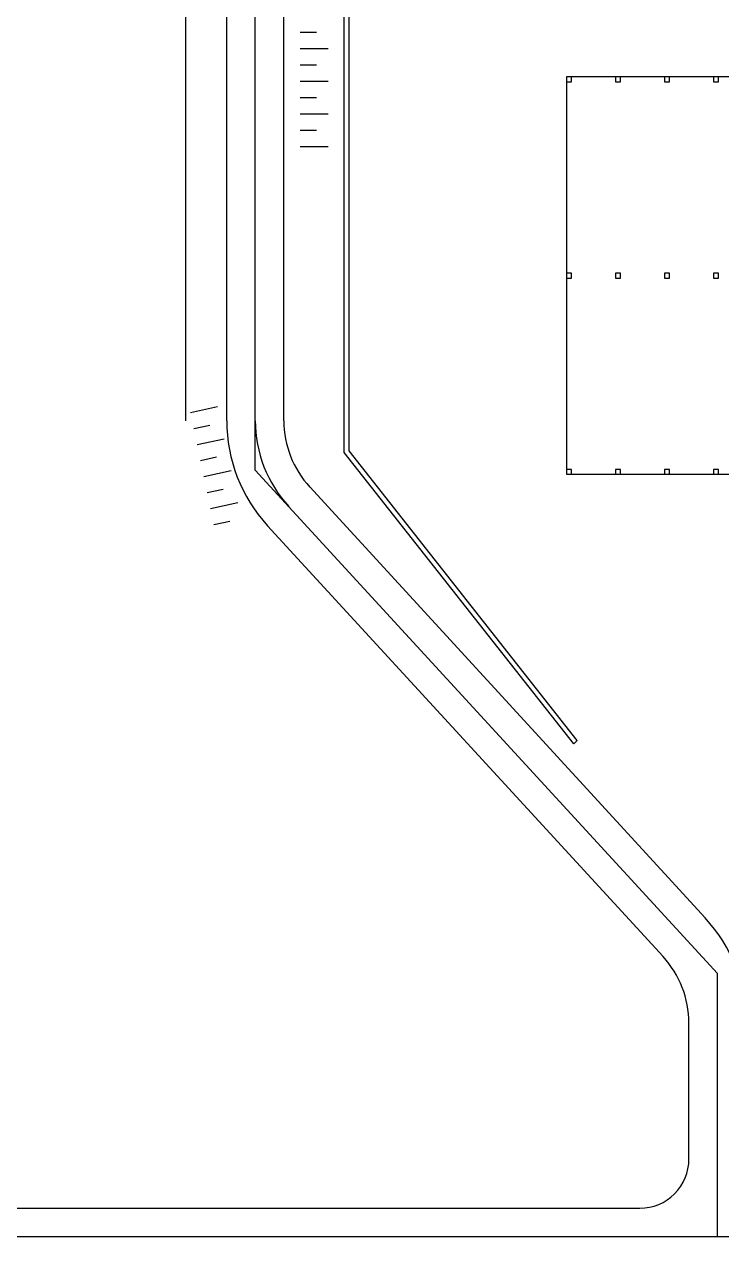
# Model space of a CAD drawing. Extents: x 532522 to 2902776, y -101917278 to 111238625.
# Drawn here: x 2901266.1 to 2901351.5, y 2549021.8 to 2549170.1 of the extents above; entities that cross this region are included whole.
import ezdxf

# ---------------------------------------------------------------- set-up
doc = ezdxf.new("R2010")
doc.units = 0
doc.header["$LTSCALE"] = 1000
doc.header["$MEASUREMENT"] = 0
doc.linetypes.add('DASHDOT', pattern=[1, 0.5, -0.25, 0, -0.25])
doc.layers.get('0').update_dxf_attribs({"linetype": 'CONTINUOUS'})
for name, color, linetype in [('1', 7, 'CONTINUOUS'), ('COLUMN', 7, 'CONTINUOUS'), ('WALL', 255, 'CONTINUOUS'), ('边坡', 3, 'CONTINUOUS'), ('道路', 5, 'CONTINUOUS')]:
    doc.layers.add(name, color=color, linetype=linetype)

# ---------------------------------------------------------------- blocks, each defined once
blk = doc.blocks.new('_FZH')
at = {"linetype": 'Continuous'}
for p, q in [((0.5, 0.5), (-0.5, 0.5)), ((-0.5, 0.5), (-0.5, -0.5)), ((0.5, -0.5), (0.5, 0.5)), ((-0.5, -0.5), (0.5, -0.5))]:
    blk.add_line(p, q, dxfattribs=at)

msp = doc.modelspace()

# ---------------------------------------------------------------- linework, layer by layer
at = {"layer": '1', "color": 6, "linetype": 'Continuous'}
for p, q in [((2901375.02, 2549163.7), (2901332.49, 2549163.7)), ((2901332.49, 2549163.7), (2901332.49, 2549139.1)), ((2901332.49, 2549139.1), (2901332.49, 2549115.1)), ((2901332.49, 2549115.1), (2901375.09, 2549115.1))]:
    msp.add_line(p, q, dxfattribs=at)
at = {"layer": 'WALL'}
for p, q in [((2901305.28, 2549117.77), (2901305.28, 2549180.8)), ((2901305.88, 2549117.98), (2901305.88, 2549180.2)), ((2901333.36, 2549082.12), (2901305.28, 2549117.77)), ((2901333.8, 2549082.53), (2901305.88, 2549117.98)), ((2901333.8, 2549082.53), (2901333.36, 2549082.12))]:
    msp.add_line(p, q, dxfattribs=at)
at = {"layer": '边坡', "color": 3}
for p, q in [((2901299.88, 2549169.17), (2901301.89, 2549169.17)), ((2901299.88, 2549167.17), (2901303.29, 2549167.17)), ((2901299.88, 2549165.17), (2901301.89, 2549165.17)), ((2901299.88, 2549163.17), (2901303.29, 2549163.17)), ((2901299.88, 2549161.17), (2901301.89, 2549161.17)), ((2901299.88, 2549159.17), (2901303.29, 2549159.17)), ((2901299.88, 2549157.17), (2901301.89, 2549157.17)), ((2901299.88, 2549155.17), (2901303.29, 2549155.17)), ((2901286.43, 2549122.67), (2901289.77, 2549123.37)), ((2901286.84, 2549120.71), (2901288.81, 2549121.12)), ((2901287.25, 2549118.75), (2901290.59, 2549119.45)), ((2901287.66, 2549116.79), (2901289.63, 2549117.21)), ((2901288.07, 2549114.84), (2901291.41, 2549115.54)), ((2901288.49, 2549112.88), (2901290.46, 2549113.29)), ((2901288.9, 2549110.92), (2901292.24, 2549111.63)), ((2901289.31, 2549108.97), (2901291.28, 2549109.38))]:
    msp.add_line(p, q, dxfattribs=at)
at = {"layer": '道路', "color": 4}
for p, q in [((2901285.88, 2549121.65), (2901285.88, 2549210.8)), ((2901290.88, 2549121.65), (2901290.88, 2549205.8)), ((2901297.88, 2549121.65), (2901297.88, 2549186.8)), ((2901349.46, 2549060.84), (2901301.04, 2549113.54)), ((2901344.31, 2549056.1), (2901295.89, 2549108.8)), ((2901347.47, 2549031.33), (2901347.47, 2549047.98)), ((2901222.95, 2549025.34), (2901341.47, 2549025.33))]:
    msp.add_line(p, q, dxfattribs=at)
at = {"layer": '道路', "color": 4, "linetype": 'DASHDOT', "ltscale": 2}
for p, q in [((2901294.38, 2549115.61), (2901294.38, 2549202.3)), ((2901350.97, 2549054.02), (2901294.38, 2549115.61)), ((2901350.97, 2549021.83), (2901350.97, 2549054.02))]:
    msp.add_line(p, q, dxfattribs=at)
at = {"layer": '道路', "color": 4, "linetype": 'DASHDOT', "ltscale": 5}
msp.add_line((2901427.38, 2549021.83), (2901222.95, 2549021.83), dxfattribs=at)
at = {"layer": '道路', "color": 4}
for centre, radius, start, end in [((2901309.88, 2549121.65), 19, 180, 222.579), ((2901309.88, 2549121.65), 12, 180, 222.579), ((2901335.47, 2549047.98), 19, 360, 42.579), ((2901335.47, 2549047.98), 12, 0, 42.579), ((2901341.47, 2549031.33), 6, 269.9998, 0)]:
    msp.add_arc(centre, radius, start, end, dxfattribs=at)
at = {"layer": '道路', "color": 4, "linetype": 'DASHDOT', "ltscale": 2}
msp.add_arc((2901309.88, 2549121.65), 15.5, 180, 222.579, dxfattribs=at)

# ---------------------------------------------------------------- block references
at = {"layer": 'COLUMN', "xscale": 0.6, "yscale": 0.6, "zscale": 0.6}
for p in [(2901332.79, 2549163.4), (2901338.79, 2549163.4), (2901344.79, 2549163.4), (2901350.79, 2549163.4), (2901332.79, 2549139.4), (2901338.79, 2549139.4), (2901344.79, 2549139.4), (2901350.79, 2549139.4), (2901332.79, 2549115.4), (2901338.79, 2549115.4), (2901344.79, 2549115.4), (2901350.79, 2549115.4)]:
    msp.add_blockref('_FZH', p, dxfattribs=at)

doc.saveas('drawing.dxf')
